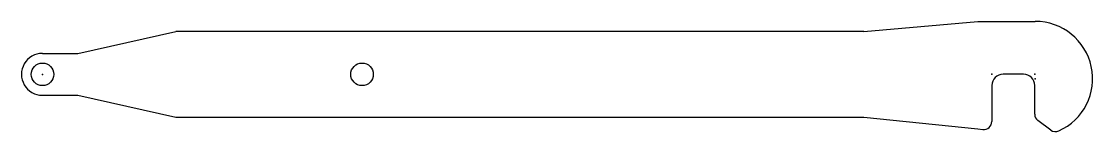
# Model space of a CAD drawing. Header units: centimetres. Extents: x -0.9 to 46.5, y -2.5 to 2.3.
import ezdxf

# ---------------------------------------------------------------- set-up
doc = ezdxf.new("R2010")
doc.units = ezdxf.units.CM
doc.header["$MEASUREMENT"] = 0
doc.layers.add('LiftingArm Different Hook v2_Sketch1', color=7, linetype='Continuous')

msp = doc.modelspace()

# ---------------------------------------------------------------- linework, layer by layer
at = {"layer": 'LiftingArm Different Hook v2_Sketch1'}
for p, q in [((1.57, 0.93), (5.906, 1.905)), ((36.386, 1.905), (5.906, 1.905)), ((36.386, 1.905), (41.447, 2.348)), ((41.447, 2.348), (43.987, 2.348)), ((0, 0.93), (1.57, 0.93)), ((43.466, 0.001), (42.561, 0.001)), ((0, -0.93), (1.57, -0.93)), ((1.57, -0.93), (5.906, -1.905)), ((42.061, -0.499), (42.061, -2.096)), ((43.966, -1.767), (43.966, -0.499)), ((5.906, -1.905), (36.386, -1.905)), ((36.386, -1.905), (41.441, -2.412)), ((44.676, -2.47), (44.108, -2.048)), ((41.441, -2.412), (41.665, -2.442)), ((41.441, -2.412), (41.665, -2.442))]:
    msp.add_line(p, q, dxfattribs=at)
for centre in [(0, 0), (14.161, 0)]:
    msp.add_circle(centre, 0.5, dxfattribs=at)
for centre, radius, start, end in [((43.987, -0.192), 2.54, 294.2217, 90), ((43.987, -0.192), 2.54, 294.2217, 90), ((0, 0), 0.93, 89.9843, 270.0157), ((0, 0), 0.93, 89.9843, 270.0157), ((42.561, -0.499), 0.5, 90, 180), ((43.466, -0.499), 0.5, 360, 90), ((44.316, -1.767), 0.35, 180, 233.387), ((41.711, -2.096), 0.35, 262.3298, 0), ((44.885, -2.189), 0.35, 233.387, 294.2217)]:
    msp.add_arc(centre, radius, start, end, dxfattribs=at)
for p in [(0, 0), (0, 0), (42.061, 0.001), (43.966, 0.001), (43.987, -0.192)]:
    msp.add_point(p, dxfattribs=at)

doc.saveas('drawing.dxf')
